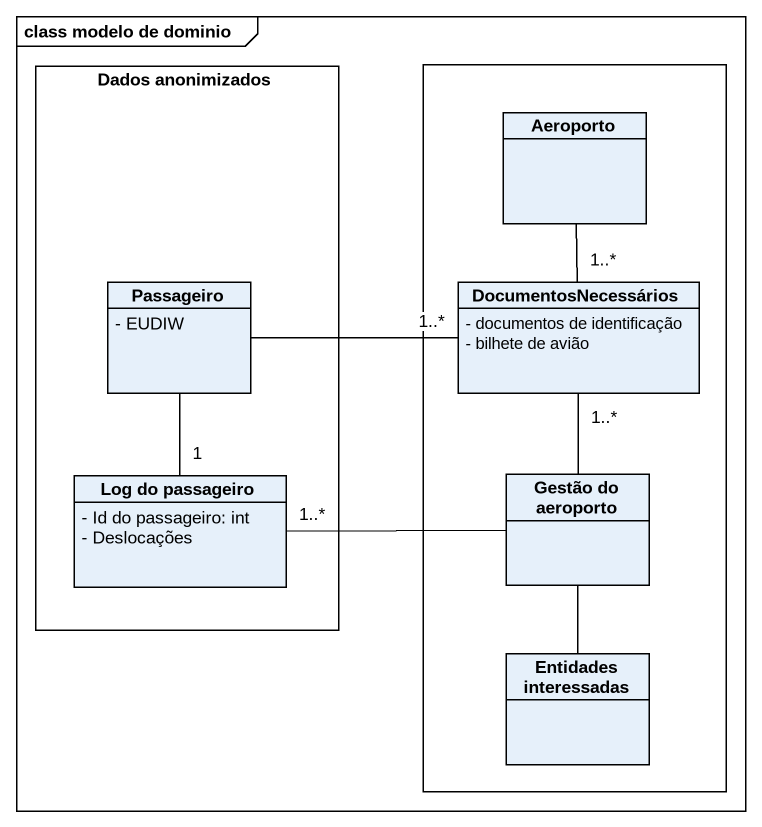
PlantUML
@startuml
mainframe class modelo de dominio
hide circle
hide empty members
skinparam classAttributeIconSize 0
rectangle "Dados anonimizados" as Dados_anonimizados {
  class Passageiro {
    - EUDIW
  }
  class "Log do passageiro" as Log_do_passageiro {
    - Id do passageiro: int
    - Deslocações
  }
}
rectangle " " as rectangle1 {
  class Aeroporto
  class DocumentosNecessários {
    - documentos de identificação
    - bilhete de avião
  }
  class "Gestão do aeroporto" as Gestão_do_aeroporto
  class "Entidades interessadas" as Entidades_interessadas
}
Aeroporto -- "1..*" DocumentosNecessários
Passageiro -right- "1..*" DocumentosNecessários
Passageiro -- "1" Log_do_passageiro
DocumentosNecessários "1..*" -- Gestão_do_aeroporto
Gestão_do_aeroporto -left- "1..*" Log_do_passageiro
Gestão_do_aeroporto -- Entidades_interessadas
@enduml
